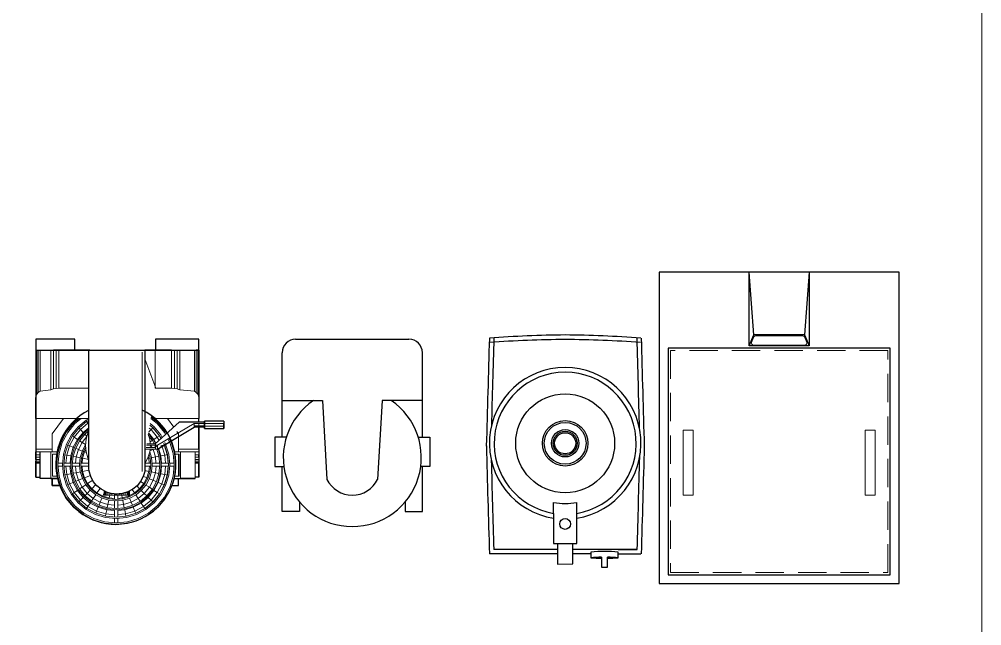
# Model space of a CAD drawing. Header units: millimetres. Extents: x 46649 to 61237, y -33954 to -18530.
# Drawn here: x 52783 to 54937, y -32716 to -31359 of the extents above; entities that cross this region are included whole.
import ezdxf

# ---------------------------------------------------------------- set-up
doc = ezdxf.new("R2010")
doc.units = ezdxf.units.MM
doc.linetypes.add('DASHED', pattern=[19.05, 12.7, -6.35])
for name, color, linetype, lineweight in [('border', 7, 'Continuous', 0), ('deo-3', 2, 'Continuous', 25), ('ed-1', 6, 'Continuous', 5), ('ed-3', 140, 'Continuous', 9), ('eo-1', 7, 'Continuous', 9), ('eo-3', 2, 'Continuous', 25), ('t1-e', 1, 'Continuous', 5)]:
    doc.layers.add(name, color=color, linetype=linetype, lineweight=lineweight)

# ---------------------------------------------------------------- blocks, each defined once
blk = doc.blocks.new('HSM10-B1S')
at = {"layer": 'ed-1'}
for p, q in [((0, -24.5), (0, -130.7)), ((0.6, -126.6), (0.6, -24.5)), ((2.5, -24.5), (2.5, -122.6)), ((5.6, -24.5), (5.6, -119)), ((9.6, -24.5), (9.6, -115.8)), ((33.7, -113.2), (33.7, -24.5)), ((39.4, -24.5), (39.4, -111.2)), ((45.6, -110), (45.6, -24.5)), ((52, -24.5), (52, -109.6)), ((238.6, -29.2), (238.6, -295.7)), ((267.7, -109.6), (267.7, -24.5)), ((303.9, -109.6), (303.9, -24.5)), ((310.4, -24.5), (310.4, -110)), ((316.5, -24.5), (316.5, -111.2)), ((322.3, -24.5), (322.3, -113.2)), ((355.3, -24.5), (355.3, -115.8)), ((359.4, -24.5), (359.4, -119)), ((362.5, -122.6), (362.5, -24.5)), ((364.4, -24.5), (364.4, -126.6)), ((365, -24.5), (365, -130.7)), ((268.6, -109.6), (244, -43.8)), ((0, -130.7), (0.6, -126.6)), ((0.6, -126.6), (2.5, -122.6)), ((2.5, -122.6), (5.6, -119)), ((5.6, -119), (9.6, -115.8)), ((9.6, -115.8), (33.7, -113.2)), ((33.7, -113.2), (39.4, -111.2)), ((39.4, -111.2), (45.6, -110)), ((45.6, -110), (52, -109.6)), ((52, -109.6), (118.5, -109.6)), ((52, -109.6), (118.5, -109.8)), ((103.2, -109.7), (103.3, -109.6)), ((103.3, -109.6), (103.3, -109.7)), ((267.7, -109.6), (303.9, -109.6)), ((303.9, -109.6), (310.4, -110)), ((310.4, -110), (316.5, -111.2)), ((316.5, -111.2), (322.3, -113.2)), ((322.3, -113.2), (355.3, -115.8)), ((355.3, -115.8), (359.4, -119)), ((359.4, -119), (362.5, -122.6)), ((362.5, -122.6), (364.4, -126.6)), ((364.4, -126.6), (365, -130.7)), ((0, -177.4), (118.5, -177.4)), ((118.5, -177.4), (0, -177.4)), ((62, -177.4), (37.1, -211.9)), ((62, -177.4), (37.1, -211.9)), ((67.7, -206.7), (84.3, -186.4)), ((84.3, -186.4), (67.7, -206.7)), ((69.1, -207), (85.6, -186.8)), ((85.6, -186.8), (69.1, -207)), ((87.7, -188.9), (71.5, -208.7)), ((87.7, -188.9), (71.5, -208.7)), ((84.3, -186.4), (95.3, -177.4)), ((95.3, -177.4), (84.3, -186.4)), ((85.6, -186.8), (97.1, -177.4)), ((97.1, -177.4), (85.6, -186.8)), ((87.7, -188.9), (101.8, -177.4)), ((101.8, -177.4), (87.7, -188.9)), ((113, -181.1), (94.8, -196)), ((94.8, -196), (113, -181.1)), ((114.6, -183.5), (96.9, -198.1)), ((114.6, -183.5), (96.9, -198.1)), ((99.9, -202), (116.9, -188.1)), ((118.5, -178.1), (113, -181.1)), ((113, -181.1), (118.5, -178.1)), ((116.9, -188.1), (114.2, -184)), ((118.5, -181.5), (114.6, -183.5)), ((118.5, -181.5), (114.6, -183.5)), ((118.5, -187.2), (116.9, -188.1)), ((116.9, -188.1), (118.5, -190.5)), ((255.3, -192.4), (262.1, -198)), ((262.6, -198.1), (255.4, -192.1)), ((255.4, -192.1), (262.6, -198.1)), ((264.8, -196), (255.9, -188.7)), ((255.9, -188.7), (264.8, -196)), ((257.7, -177.4), (271.8, -188.9)), ((271.8, -188.9), (257.7, -177.4)), ((273.7, -186.4), (258.3, -173.7)), ((273.7, -186.4), (258.3, -173.7)), ((258.3, -174), (274, -186.8)), ((274, -186.8), (258.3, -174)), ((266.2, -177.4), (262.8, -177.4)), ((267.7, -177.4), (266.2, -177.4)), ((267.7, -177.4), (266.2, -177.4)), ((266.2, -177.4), (267.7, -177.4)), ((321.1, -185.5), (267.5, -234.3)), ((365, -177.4), (267.7, -177.4)), ((365, -177.4), (267.7, -177.4)), ((271.8, -188.9), (288, -208.7)), ((288, -208.7), (271.8, -188.9)), ((272.7, -237.3), (354.3, -188.5)), ((290.4, -206.7), (273.7, -186.4)), ((290.4, -206.7), (273.7, -186.4)), ((274, -186.8), (290.5, -207)), ((290.5, -207), (274, -186.8)), ((308.8, -196.7), (295, -177.4)), ((308.8, -196.7), (295, -177.4)), ((354.3, -188.5), (377.7, -188.5)), ((354.3, -196.9), (354.3, -188.5)), ((354.3, -193.9), (377.7, -193.9)), ((365, -193.9), (365, -188.5)), ((365, -193.9), (365, -188.5)), ((421.2, -188.7), (377.7, -188.7)), ((37.1, -211.9), (37.1, -252)), ((37.1, -211.9), (37.1, -252)), ((55.3, -229.8), (67.7, -206.7)), ((67.7, -206.7), (55.3, -229.8)), ((56.7, -230), (69.1, -207)), ((69.1, -207), (56.7, -230)), ((71.5, -208.7), (59.5, -231.2)), ((71.5, -208.7), (59.5, -231.2)), ((79.9, -214.2), (68.7, -235)), ((68.7, -235), (79.9, -214.2)), ((94.8, -196), (79.9, -214.2)), ((79.9, -214.2), (94.8, -196)), ((96.9, -198.1), (82.3, -215.9)), ((96.9, -198.1), (82.3, -215.9)), ((86, -218.9), (99.9, -202)), ((93.6, -224), (106.3, -208.4)), ((95.9, -224.9), (108.4, -209.7)), ((108.4, -209.7), (95.9, -224.9)), ((99.9, -202), (96.6, -198.6)), ((110.6, -211.7), (98.4, -226.6)), ((110.6, -211.7), (98.4, -226.6)), ((99.9, -202), (106.3, -208.4)), ((118.5, -198.5), (106.3, -208.4)), ((106.3, -208.4), (108.1, -210.2)), ((108.4, -209.7), (118.5, -201.5)), ((118.5, -201.5), (108.4, -209.7)), ((114.7, -216.7), (110.2, -212.2)), ((110.6, -211.7), (118.5, -205.3)), ((118.5, -205.3), (110.6, -211.7)), ((112.6, -223.5), (116.7, -209.9)), ((116.7, -209.9), (112.6, -223.5)), ((116.7, -209.9), (118.5, -206.6)), ((118.5, -206.6), (116.7, -209.9)), ((251.9, -212.9), (255.2, -223.5)), ((255.2, -223.5), (251.9, -212.9)), ((252.3, -211.1), (263.6, -224.9)), ((263.6, -224.9), (252.3, -211.1)), ((252.5, -209.4), (264.5, -224)), ((258.1, -202), (252.9, -207.2)), ((254.2, -198.8), (258.1, -202)), ((258.1, -202), (262.1, -198)), ((272, -218.9), (258.1, -202)), ((262.1, -198), (262.3, -197.8)), ((262.1, -198), (276.7, -215.8)), ((277.2, -215.9), (262.6, -198.1)), ((262.6, -198.1), (277.2, -215.9)), ((279.7, -214.2), (264.8, -196)), ((264.8, -196), (279.7, -214.2)), ((283, -220.2), (279.7, -214.2)), ((279.7, -214.2), (283, -220.2)), ((288, -208.7), (290.5, -213.4)), ((290.5, -213.4), (288, -208.7)), ((292.9, -211.2), (290.4, -206.7)), ((292.9, -211.2), (290.4, -206.7)), ((290.5, -207), (292.8, -211.3)), ((292.8, -211.3), (290.5, -207)), ((315.8, -206.5), (319.8, -211.9)), ((319.8, -211.9), (315.8, -206.5)), ((319.8, -252), (319.8, -211.9)), ((319.8, -211.9), (319.8, -252)), ((421.2, -194.5), (377.7, -194.5)), ((55.3, -229.8), (47.7, -255)), ((55.3, -229.8), (47.7, -255)), ((49.2, -255), (56.7, -230)), ((56.7, -230), (49.2, -255)), ((59.5, -231.2), (52.1, -255.6)), ((59.5, -231.2), (52.1, -255.6)), ((54.4, -231.3), (55.2, -230.2)), ((54.4, -231.3), (55.2, -230.2)), ((54.4, -233), (54.4, -231.3)), ((54.4, -233), (54.4, -231.3)), ((68.7, -235), (61.9, -257.5)), ((61.9, -257.5), (68.7, -235)), ((71.5, -236.1), (64.8, -258.1)), ((71.5, -236.1), (64.8, -258.1)), ((75.7, -238.3), (71.4, -236.5)), ((82.3, -215.9), (71.5, -236.1)), ((82.3, -215.9), (71.5, -236.1)), ((75.7, -238.3), (86, -218.9)), ((86, -218.9), (82.1, -216.3)), ((84.1, -241.7), (93.6, -224)), ((86, -218.9), (93.6, -224)), ((86.6, -242.4), (95.9, -224.9)), ((95.9, -224.9), (86.6, -242.4)), ((98.4, -226.6), (89.4, -243.5)), ((98.4, -226.6), (89.4, -243.5)), ((93.6, -224), (95.7, -225.4)), ((95.4, -246.4), (103.7, -230.8)), ((103.7, -230.8), (98.2, -227)), ((114.3, -218), (103.7, -230.8)), ((103.7, -230.8), (111.4, -235.9)), ((104.4, -249.3), (111.3, -236.4)), ((111.3, -236.4), (104.4, -249.3)), ((111.2, -237.7), (112.6, -223.5)), ((112.6, -223.5), (111.2, -237.7)), ((267.5, -234.3), (248.5, -234.3)), ((253.1, -216.8), (261.2, -226.6)), ((261.2, -226.6), (253.1, -216.8)), ((255.2, -223.5), (256.2, -234.3)), ((256.2, -234.3), (255.2, -223.5)), ((261, -226.4), (255.8, -229.8)), ((261.2, -226.6), (265.3, -234.3)), ((265.3, -234.3), (261.2, -226.6)), ((264.5, -224), (263.5, -224.7)), ((263.6, -224.9), (268.3, -233.6)), ((268.3, -233.6), (263.6, -224.9)), ((272, -218.9), (264.5, -224)), ((264.5, -224), (269.2, -232.8)), ((268.2, -234.3), (268.2, -237.3)), ((276.7, -215.8), (272, -218.9)), ((276.1, -226.5), (272, -218.9)), ((276.7, -215.8), (277, -215.6)), ((276.7, -215.8), (280.3, -222.6)), ((280.7, -222.3), (277.2, -215.9)), ((277.2, -215.9), (280.7, -222.3)), ((287.5, -236.1), (282.4, -238.3)), ((286.1, -233.5), (287.5, -236.1)), ((288.1, -236.1), (286.5, -233.1)), ((286.5, -233.1), (288.1, -236.1)), ((288, -236), (287.5, -236.1)), ((287.5, -236.1), (294.2, -258.2)), ((294.7, -258.1), (288.1, -236.1)), ((288.1, -236.1), (294.7, -258.1)), ((290.8, -235), (288.8, -231.1)), ((288.8, -231.1), (290.8, -235)), ((297.7, -257.5), (290.8, -235)), ((290.8, -235), (297.7, -257.5)), ((296.3, -224.2), (300.1, -231.2)), ((300.1, -231.2), (296.3, -224.2)), ((298.6, -222.2), (302.8, -230)), ((302.8, -230), (298.6, -222.2)), ((302.8, -229.8), (298.7, -222.1)), ((302.8, -229.8), (298.7, -222.1)), ((300.1, -231.2), (307.5, -255.6)), ((307.5, -255.6), (300.1, -231.2)), ((310.4, -255), (302.8, -229.8)), ((310.4, -255), (302.8, -229.8)), ((302.8, -230), (310.4, -255)), ((310.4, -255), (302.8, -230)), ((37.1, -245.7), (0, -245.7)), ((0, -252.1), (9.9, -252.1)), ((0, -258.3), (9.9, -258.3)), ((9.9, -252), (33.6, -252)), ((33.6, -252), (9.9, -252)), ((48.6, -252), (33.6, -252)), ((48.6, -252), (33.6, -252)), ((33.6, -252), (33.6, -311.5)), ((37.2, -257), (47.5, -257)), ((37.2, -257), (47.5, -257)), ((37.2, -306.7), (37.2, -257)), ((37.2, -306.7), (37.2, -257)), ((47.7, -255), (45.1, -281)), ((47.7, -255), (45.1, -281)), ((46.6, -281), (49.2, -255)), ((49.2, -255), (46.6, -281)), ((46.6, -281), (49.1, -255.2)), ((49.1, -255.2), (46.6, -281)), ((49.1, -255.2), (49.2, -255.1)), ((49.2, -255.1), (49.1, -255.2)), ((49.6, -281), (52.1, -255.6)), ((52.1, -255.6), (49.6, -281)), ((61.9, -257.5), (59.6, -281)), ((59.6, -281), (61.9, -257.5)), ((62.6, -281), (64.8, -258.1)), ((64.8, -258.1), (62.6, -281)), ((69.3, -259.2), (64.8, -258.4)), ((69.3, -259.2), (75.7, -238.3)), ((75.7, -238.3), (84.1, -241.7)), ((78.2, -261), (84.1, -241.7)), ((80.9, -261.3), (86.6, -242.4)), ((86.6, -242.4), (80.9, -261.3)), ((89.4, -243.5), (83.8, -261.9)), ((89.4, -243.5), (83.8, -261.9)), ((84.1, -241.7), (86.5, -242.7)), ((95.4, -246.4), (89.3, -243.9)), ((90.2, -263.4), (95.4, -246.4)), ((95.4, -246.4), (104.2, -250.1)), ((99.8, -264.5), (104.4, -249.3)), ((104.4, -249.3), (99.8, -264.5)), ((107.2, -250.4), (102.7, -265.1)), ((107.2, -250.4), (102.7, -265.1)), ((104.9, -266.3), (109.2, -252.1)), ((109.2, -252.1), (107, -251.2)), ((111.7, -242.2), (107.2, -250.4)), ((111.7, -242.2), (107.2, -250.4)), ((112.1, -246.8), (109.2, -252.1)), ((109.2, -252.1), (113.1, -253.8)), ((112.6, -251.9), (111.2, -237.7)), ((111.2, -237.7), (112.6, -251.9)), ((116.7, -265.6), (112.6, -251.9)), ((112.6, -251.9), (116.7, -265.6)), ((246.7, -245.7), (272.7, -245.7)), ((267.5, -242.6), (247.2, -242.6)), ((248.1, -237.3), (272.7, -237.3)), ((255.2, -251.9), (251, -265.6)), ((251, -265.6), (255.2, -251.9)), ((253.7, -256.8), (256.2, -265.1)), ((256.2, -265.1), (253.7, -256.8)), ((255.8, -245.7), (255.2, -251.9)), ((255.2, -251.9), (255.8, -245.7)), ((255.2, -251.6), (259.1, -264.5)), ((259.1, -264.5), (255.2, -251.6)), ((262.7, -246.4), (255.4, -249.4)), ((256.6, -237.7), (256.1, -242.6)), ((256.1, -242.6), (256.6, -237.7)), ((256.6, -237.3), (256.6, -237.7)), ((256.6, -237.7), (256.6, -237.3)), ((260.7, -242.6), (257.8, -237.3)), ((262.3, -245.7), (262.7, -246.4)), ((264.4, -245.7), (262.7, -246.4)), ((262.7, -246.4), (267.8, -263.4)), ((266.9, -237.3), (267.5, -238.5)), ((266.9, -237.3), (267.5, -238.5)), ((267.5, -237.3), (267.5, -242.6)), ((272.7, -237.9), (267.5, -242.6)), ((268.2, -237.3), (268.2, -242.6)), ((268.2, -237.3), (268.2, -245.7)), ((268.2, -245.7), (268.2, -242.6)), ((270.9, -245.7), (275.8, -261.9)), ((275.8, -261.9), (270.9, -245.7)), ((272.7, -245.7), (272.7, -237.3)), ((273.7, -244.8), (278.7, -261.3)), ((278.7, -261.3), (273.7, -244.8)), ((274.6, -243.9), (279.8, -261)), ((282.4, -238.3), (279.6, -239.5)), ((282.4, -238.3), (281.9, -237.3)), ((282.4, -238.3), (288.7, -259.2)), ((294.2, -258.2), (288.7, -259.2)), ((294.2, -258.2), (294.7, -258.1)), ((296.1, -277.1), (294.2, -258.2)), ((297, -281), (294.7, -258.1)), ((294.7, -258.1), (297, -281)), ((300, -281), (297.7, -257.5)), ((297.7, -257.5), (300, -281)), ((307.5, -255.6), (310, -281)), ((310, -281), (307.5, -255.6)), ((309.5, -252), (324.4, -252)), ((324.4, -252), (309.5, -252)), ((312.8, -278.9), (310.4, -255)), ((312.8, -278.9), (310.4, -255)), ((310.4, -255), (313, -281)), ((313, -281), (310.4, -255)), ((310.6, -257), (320.8, -257)), ((320.8, -257), (310.6, -257)), ((319.8, -245.7), (365, -245.7)), ((319.8, -306.7), (319.8, -257)), ((319.8, -306.7), (319.8, -257)), ((320.8, -258.3), (319.8, -258.3)), ((320.8, -257), (320.8, -306.7)), ((320.8, -306.7), (320.8, -257)), ((324.4, -252), (357.1, -252)), ((324.4, -252), (357.1, -252)), ((324.4, -311.5), (324.4, -252)), ((357.1, -252), (357.1, -311.5)), ((357.1, -252.1), (365, -252.1)), ((365, -258.3), (357.1, -258.3)), ((0, -264), (9.9, -264)), ((9.9, -269), (0, -269)), ((0, -273.1), (9.9, -273.1)), ((0, -276.2), (9.9, -276.2)), ((0, -277.4), (9.9, -277.4)), ((47, -277.3), (47, -277.3)), ((47, -277.3), (47, -277.3)), ((60, -277.3), (50, -277.3)), ((60, -277.3), (50, -277.3)), ((79.3, -277.3), (62.9, -277.3)), ((79.3, -277.3), (62.9, -277.3)), ((67.5, -277.3), (69.3, -259.2)), ((69.3, -259.2), (78.2, -261)), ((78.2, -261), (76.7, -277.3)), ((80.9, -261.5), (78.2, -261)), ((78.9, -281), (80.9, -261.3)), ((80.9, -261.3), (78.9, -281)), ((81.9, -281), (83.8, -261.9)), ((83.8, -261.9), (81.9, -281)), ((98.6, -277.3), (82.3, -277.3)), ((98.6, -277.3), (82.3, -277.3)), ((90.2, -263.4), (83.8, -262.1)), ((88.9, -277.3), (90.2, -263.4)), ((90.2, -263.4), (99.8, -265.3)), ((98.2, -280.4), (99.8, -264.5)), ((99.8, -264.5), (98.2, -280.4)), ((102.7, -265.1), (101.2, -280.4)), ((101.2, -280.4), (102.7, -265.1)), ((117.9, -277.3), (101.5, -277.3)), ((101.5, -277.3), (117.9, -277.3)), ((104.9, -266.3), (102.7, -265.9)), ((103.8, -277.3), (104.9, -266.3)), ((104.9, -266.3), (118.5, -269.1)), ((118.5, -268.9), (116.7, -265.6)), ((116.7, -265.6), (118.5, -268.9)), ((118.5, -277.3), (117.9, -277.3)), ((117.9, -277.3), (118.5, -277.3)), ((117.9, -277.3), (117.9, -284.4)), ((117.9, -277.3), (117.9, -284.4)), ((244.3, -278.1), (244, -278.5)), ((244, -278.5), (244.3, -278.1)), ((251, -265.6), (244.3, -278.1)), ((244.3, -278.1), (251, -265.6)), ((257.4, -277.1), (244.9, -277.1)), ((257.4, -277.1), (244.9, -277.1)), ((253.2, -266.3), (250.4, -266.9)), ((252, -262.4), (253.2, -266.3)), ((256.3, -265.7), (253.2, -266.3)), ((253.2, -266.3), (254.2, -277.1)), ((256.2, -265.1), (257.7, -280.4)), ((257.7, -280.4), (256.2, -265.1)), ((259.1, -264.5), (260.7, -280.4)), ((260.7, -280.4), (259.1, -264.5)), ((267.8, -263.4), (259.2, -265.2)), ((277.3, -277.1), (260.4, -277.1)), ((277.3, -277.1), (260.4, -277.1)), ((275.8, -261.8), (267.8, -263.4)), ((269.2, -277.1), (267.8, -263.4)), ((275.8, -261.9), (277.7, -281)), ((277.7, -281), (275.8, -261.9)), ((279.8, -261), (278.7, -261.2)), ((278.7, -261.3), (280.6, -281)), ((280.6, -281), (278.7, -261.3)), ((279.8, -261), (288.7, -259.2)), ((279.8, -261), (281.4, -277.1)), ((296.6, -277.1), (280.3, -277.1)), ((296.6, -277.1), (280.3, -277.1)), ((288.7, -259.2), (290.5, -277.1)), ((309.6, -277.1), (299.6, -277.1)), ((309.6, -277.1), (299.6, -277.1)), ((312.6, -277.1), (313, -277.1)), ((313, -277.1), (312.6, -277.1)), ((313, -277.1), (313, -284.3)), ((313, -277.1), (313, -284.3)), ((320.8, -264), (319.8, -264)), ((320.8, -269), (319.8, -269)), ((320.8, -273.1), (319.8, -273.1)), ((320.8, -276.2), (319.8, -276.2)), ((320.8, -277.4), (319.8, -277.4)), ((357.1, -264), (365, -264)), ((357.1, -269), (365, -269)), ((357.1, -273.1), (365, -273.1)), ((365, -276.2), (357.1, -276.2)), ((357.1, -277.4), (365, -277.4)), ((45.1, -281), (47.7, -307.2)), ((45.1, -281), (47.7, -307.2)), ((49.1, -306.9), (46.6, -281)), ((46.6, -281), (49.1, -306.9)), ((46.6, -281), (49.2, -306.9)), ((46.6, -281), (49.2, -306.9)), ((46.9, -284.4), (47, -284.4)), ((46.9, -284.4), (47, -284.4)), ((52.1, -306.4), (49.6, -281)), ((49.6, -281), (52.1, -306.4)), ((49.9, -284.4), (59.9, -284.4)), ((49.9, -284.4), (59.9, -284.4)), ((59.6, -281), (61.9, -304.5)), ((59.6, -281), (61.9, -304.5)), ((64.8, -303.8), (62.6, -281)), ((62.6, -281), (64.8, -303.8)), ((62.9, -284.4), (79.3, -284.4)), ((62.9, -284.4), (79.3, -284.4)), ((67.5, -284.4), (69.3, -302.9)), ((69.3, -302.9), (78.2, -301.1)), ((78.2, -301.1), (76.6, -284.4)), ((80.9, -300.6), (78.2, -301.1)), ((78.2, -301.1), (84.1, -320.4)), ((78.9, -281), (80.9, -300.7)), ((78.9, -281), (80.9, -300.7)), ((80.9, -300.7), (86.6, -319.6)), ((80.9, -300.7), (86.6, -319.6)), ((83.8, -300.1), (81.9, -281)), ((81.9, -281), (83.8, -300.1)), ((82.2, -284.4), (98.7, -284.4)), ((82.2, -284.4), (98.7, -284.4)), ((90.2, -298.7), (83.8, -300)), ((89.4, -318.5), (83.8, -300.1)), ((83.8, -300.1), (89.4, -318.5)), ((88.8, -284.4), (90.2, -298.7)), ((90.2, -298.7), (100, -296.8)), ((95.4, -315.7), (90.2, -298.7)), ((98.2, -280.4), (99.8, -296.2)), ((98.2, -280.4), (99.8, -296.2)), ((99.8, -296.2), (104.4, -311.5)), ((99.8, -296.2), (104.4, -311.5)), ((102.7, -295.6), (101.2, -280.4)), ((101.2, -280.4), (102.7, -295.6)), ((101.6, -284.4), (117.9, -284.4)), ((101.6, -284.4), (117.9, -284.4)), ((107.2, -310.3), (102.7, -295.6)), ((102.7, -295.6), (107.2, -310.3)), ((104.9, -295.8), (102.9, -296.3)), ((103.7, -284.4), (104.9, -295.8)), ((104.9, -295.8), (119, -293)), ((109.2, -310), (104.9, -295.8)), ((117.9, -284.4), (118.5, -284.4)), ((117.9, -284.4), (118.5, -284.4)), ((244, -284.3), (257.4, -284.3)), ((244, -284.3), (257.4, -284.3)), ((253.2, -295.8), (244, -294)), ((253.2, -295.8), (248.9, -310)), ((256.2, -295.6), (251.8, -310.3)), ((251.8, -310.3), (256.2, -295.6)), ((254.3, -284.3), (253.2, -295.8)), ((253.2, -295.8), (256, -296.4)), ((259.1, -296.2), (254.5, -311.5)), ((254.5, -311.5), (259.1, -296.2)), ((257.7, -280.4), (256.2, -295.6)), ((256.2, -295.6), (257.7, -280.4)), ((267.8, -298.7), (258.9, -297)), ((260.7, -280.4), (259.1, -296.2)), ((259.1, -296.2), (260.7, -280.4)), ((260.3, -284.3), (277.4, -284.3)), ((260.3, -284.3), (277.4, -284.3)), ((267.8, -298.7), (262.7, -315.7)), ((269.3, -284.3), (267.8, -298.7)), ((267.8, -298.7), (275.7, -300.3)), ((275.8, -300.1), (270.2, -318.5)), ((270.2, -318.5), (275.8, -300.1)), ((278.7, -300.7), (273, -319.6)), ((273, -319.6), (278.7, -300.7)), ((279.8, -301.1), (274, -320.4)), ((277.7, -281), (275.8, -300.1)), ((275.8, -300.1), (277.7, -281)), ((280.6, -281), (278.7, -300.7)), ((278.7, -300.7), (280.6, -281)), ((279.8, -301.1), (278.7, -300.9)), ((281.5, -284.3), (279.8, -301.1)), ((279.8, -301.1), (288.7, -302.9)), ((280.3, -284.3), (296.7, -284.3)), ((280.3, -284.3), (296.7, -284.3)), ((290.6, -284.3), (288.7, -302.9)), ((296.2, -284.3), (294.2, -304)), ((294.7, -303.8), (297, -281)), ((297, -281), (294.7, -303.8)), ((297.7, -304.5), (300, -281)), ((300, -281), (297.7, -304.5)), ((299.7, -284.3), (309.7, -284.3)), ((299.7, -284.3), (309.7, -284.3)), ((310, -281), (307.5, -306.4)), ((307.5, -306.4), (310, -281)), ((310.4, -307.2), (313, -281)), ((310.4, -307.2), (313, -281)), ((313, -281), (310.4, -306.9)), ((310.4, -306.9), (313, -281)), ((313, -284.3), (312.7, -284.3)), ((312.7, -284.3), (313, -284.3)), ((313, -281.1), (313, -281)), ((313, -281.1), (313, -281)), ((47.7, -306.7), (37.2, -306.7)), ((37.2, -306.7), (47.7, -306.7)), ((47.7, -307.2), (55.3, -332.3)), ((47.7, -307.2), (55.3, -332.3)), ((56.7, -331.7), (49.1, -306.9)), ((49.1, -306.9), (56.7, -331.7)), ((49.2, -306.9), (56.7, -331.9)), ((49.2, -306.9), (56.7, -331.9)), ((59.5, -330.8), (52.1, -306.4)), ((52.1, -306.4), (59.5, -330.8)), ((61.9, -304.5), (68.7, -327)), ((61.9, -304.5), (68.7, -327)), ((69.3, -302.9), (64.8, -303.8)), ((71.5, -325.8), (64.8, -303.8)), ((64.8, -303.8), (71.5, -325.8)), ((75.7, -323.9), (69.3, -302.9)), ((75.7, -323.9), (84.1, -320.4)), ((84.1, -320.4), (86.5, -319.4)), ((93.6, -338.2), (84.1, -320.4)), ((86.6, -319.6), (95.9, -337)), ((86.6, -319.6), (95.9, -337)), ((89.3, -318.3), (95.4, -315.7)), ((98.4, -335.4), (89.4, -318.5)), ((89.4, -318.5), (98.4, -335.4)), ((104.7, -311.9), (95.4, -315.7)), ((95.4, -315.7), (103.7, -331.4)), ((104.4, -311.5), (112, -325.5)), ((104.4, -311.5), (112, -325.5)), ((114.4, -323.8), (107.2, -310.3)), ((107.2, -310.3), (114.4, -323.8)), ((109.2, -310), (107.4, -310.8)), ((109.2, -310), (122.3, -304.6)), ((116.2, -323.1), (109.2, -310)), ((116.2, -323.1), (114.6, -324.1)), ((116.2, -323.1), (127.5, -315.5)), ((125.6, -334.5), (116.2, -323.1)), ((241.9, -323.1), (232.5, -334.5)), ((241.9, -323.1), (234.6, -318.3)), ((248.9, -310), (240.7, -306.7)), ((248.9, -310), (241.9, -323.1)), ((241.9, -323.1), (244, -324.5)), ((251.8, -310.3), (244.5, -323.8)), ((244.5, -323.8), (251.8, -310.3)), ((254.5, -311.5), (247, -325.5)), ((247, -325.5), (254.5, -311.5)), ((248.9, -310), (251.4, -311.1)), ((262.7, -315.7), (254.1, -312.2)), ((262.7, -315.7), (254.3, -331.4)), ((270.2, -318.5), (261.2, -335.4)), ((261.2, -335.4), (270.2, -318.5)), ((262.7, -315.7), (270.1, -318.8)), ((273, -319.6), (263.6, -337)), ((263.6, -337), (273, -319.6)), ((274, -320.4), (264.5, -338.2)), ((274, -320.4), (272.8, -319.9)), ((274, -320.4), (282.4, -323.9)), ((288.7, -302.9), (282.4, -323.9)), ((294.2, -304), (287.5, -326)), ((288.1, -325.8), (294.7, -303.8)), ((294.7, -303.8), (288.1, -325.8)), ((288.7, -302.9), (294.2, -304)), ((290.8, -327), (297.7, -304.5)), ((297.7, -304.5), (290.8, -327)), ((294.2, -304), (294.7, -304.1)), ((307.5, -306.4), (300.1, -330.8)), ((300.1, -330.8), (307.5, -306.4)), ((310.4, -306.9), (302.8, -331.9)), ((302.8, -331.9), (310.4, -306.9)), ((302.8, -332.3), (310.4, -307.2)), ((302.8, -332.3), (310.4, -307.2)), ((310.5, -306.7), (320.8, -306.7)), ((320.8, -306.7), (310.5, -306.7)), ((55.3, -332.3), (67.7, -355.5)), ((55.3, -332.3), (67.7, -355.5)), ((56.7, -331.9), (56.7, -331.7)), ((56.7, -331.7), (56.7, -331.9)), ((56.7, -331.9), (69.1, -355)), ((56.7, -331.9), (69.1, -355)), ((68.9, -354.7), (58.5, -335.2)), ((58.5, -335.2), (68.9, -354.7)), ((71.5, -353.3), (59.5, -330.8)), ((59.5, -330.8), (71.5, -353.3)), ((68.7, -327), (79.9, -347.8)), ((68.7, -327), (79.9, -347.8)), ((75.7, -323.9), (71.4, -325.7)), ((82.3, -346.1), (71.5, -325.8)), ((71.5, -325.8), (82.3, -346.1)), ((86, -343.2), (75.7, -323.9)), ((86, -343.2), (82.2, -345.8)), ((86, -343.2), (93.6, -338.2)), ((99.9, -360.2), (86, -343.2)), ((95.8, -336.7), (93.6, -338.2)), ((93.6, -338.2), (106.3, -353.8)), ((95.9, -337), (108.4, -352.3)), ((95.9, -337), (108.4, -352.3)), ((98.2, -335.1), (103.7, -331.4)), ((110.6, -350.2), (98.4, -335.4)), ((98.4, -335.4), (110.6, -350.2)), ((112.2, -325.8), (103.7, -331.4)), ((103.7, -331.4), (115, -345.1)), ((112, -325.5), (122, -337.8)), ((112, -325.5), (122, -337.8)), ((124.1, -335.7), (114.4, -323.8)), ((114.4, -323.8), (124.1, -335.7)), ((115, -345.1), (122.2, -337.9)), ((122, -337.8), (134.3, -347.9)), ((122, -337.8), (134.3, -347.9)), ((136, -345.4), (124.1, -335.7)), ((124.1, -335.7), (136, -345.4)), ((124.3, -335.8), (125.6, -334.5)), ((134.8, -325.4), (125.6, -334.5)), ((125.6, -334.5), (137, -343.9)), ((136, -345.5), (137, -343.9)), ((143.9, -333.7), (137, -343.9)), ((137, -343.9), (150.1, -350.9)), ((153.1, -343.8), (150.1, -350.9)), ((153.1, -339.7), (153.1, -348.9)), ((153.6, -339.9), (153.6, -348.9)), ((155.2, -340.7), (154, -340.1)), ((155.2, -348.9), (155.2, -340.7)), ((157.8, -341.8), (157.4, -341.7)), ((157.8, -341.8), (157.8, -348.9)), ((161.4, -343.2), (157.8, -341.8)), ((161.4, -348.9), (161.4, -343.2)), ((161.4, -343.2), (165.7, -344.4)), ((165.7, -348.9), (165.7, -344.4)), ((197.3, -344.5), (201.6, -343.3)), ((197.3, -348.9), (197.3, -344.5)), ((201.6, -343.3), (201.6, -348.9)), ((206.1, -341.7), (205.2, -342)), ((205.2, -342), (206.1, -341.7)), ((205.2, -348.9), (205.2, -342)), ((217.1, -335.8), (206.1, -341.7)), ((207.8, -340.9), (206.1, -341.7)), ((209.5, -340.1), (207.8, -340.9)), ((207.8, -348.9), (207.8, -340.9)), ((221.1, -343.9), (208, -350.9)), ((209.5, -340.1), (210, -339.9)), ((209.5, -348.9), (209.5, -340.1)), ((210, -339.9), (210, -348.9)), ((221.1, -343.9), (216, -336.4)), ((232.5, -334.5), (221.1, -343.9)), ((221.1, -343.9), (222.3, -345.8)), ((234.8, -335.7), (222.9, -345.4)), ((222.9, -345.4), (234.8, -335.7)), ((236.9, -337.8), (224.6, -347.9)), ((224.6, -347.9), (236.9, -337.8)), ((232.5, -334.5), (226.2, -328.3)), ((232.5, -334.5), (234.2, -336.2)), ((244.5, -323.8), (234.8, -335.7)), ((234.8, -335.7), (244.5, -323.8)), ((243, -345.1), (236.3, -338.3)), ((247, -325.5), (236.9, -337.8)), ((236.9, -337.8), (247, -325.5)), ((254.3, -331.4), (243, -345.1)), ((254.3, -331.4), (246.5, -326.2)), ((261.2, -335.4), (249, -350.2)), ((249, -350.2), (261.2, -335.4)), ((263.6, -337), (251.1, -352.3)), ((251.1, -352.3), (263.6, -337)), ((264.5, -338.2), (251.7, -353.8)), ((254.3, -331.4), (260.9, -335.8)), ((272, -343.2), (258.1, -360.2)), ((264.5, -338.2), (263.4, -337.4)), ((264.5, -338.2), (272, -343.2)), ((282.4, -323.9), (272, -343.2)), ((272, -343.2), (276.7, -346.3)), ((287.5, -326), (276.7, -346.3)), ((277.2, -346.1), (288.1, -325.8)), ((288.1, -325.8), (277.2, -346.1)), ((279.7, -347.8), (290.8, -327)), ((290.8, -327), (279.7, -347.8)), ((282.4, -323.9), (287.5, -326)), ((287.5, -326), (287.9, -326.2)), ((300.1, -330.8), (288, -353.3)), ((288, -353.3), (300.1, -330.8)), ((290.4, -355.5), (302.8, -332.3)), ((290.4, -355.5), (302.8, -332.3)), ((302.8, -331.9), (290.5, -355)), ((290.5, -355), (302.8, -331.9)), ((84.3, -375.8), (67.7, -355.5)), ((67.7, -355.5), (84.3, -375.8)), ((69, -354.8), (68.9, -354.7)), ((68.9, -354.7), (69, -354.8)), ((69.1, -355), (85.6, -375.1)), ((69.1, -355), (85.6, -375.1)), ((87.7, -373), (71.5, -353.3)), ((71.5, -353.3), (87.7, -373)), ((79.9, -347.8), (94.8, -366)), ((79.9, -347.8), (94.8, -366)), ((96.9, -363.9), (82.3, -346.1)), ((82.3, -346.1), (96.9, -363.9)), ((94.8, -366), (113, -380.9)), ((94.8, -366), (113, -380.9)), ((96.6, -363.5), (99.9, -360.2)), ((114.6, -378.5), (96.9, -363.9)), ((96.9, -363.9), (114.6, -378.5)), ((106.3, -353.8), (99.9, -360.2)), ((99.9, -360.2), (116.9, -374.1)), ((106.3, -353.8), (108.2, -352)), ((121.9, -366.5), (106.3, -353.8)), ((108.4, -352.3), (123.7, -364.8)), ((108.4, -352.3), (123.7, -364.8)), ((115, -345.1), (110.3, -349.9)), ((125.4, -362.4), (110.6, -350.2)), ((110.6, -350.2), (125.4, -362.4)), ((128.7, -356.3), (115, -345.1)), ((121.9, -366.5), (123.3, -364.5)), ((123.7, -364.8), (141.2, -374.2)), ((123.7, -364.8), (141.2, -374.2)), ((124.9, -362.1), (128.7, -356.3)), ((142.3, -371.4), (125.4, -362.4)), ((125.4, -362.4), (142.3, -371.4)), ((134.4, -348), (128.7, -356.3)), ((128.7, -356.3), (144.4, -364.7)), ((134.3, -347.9), (148.4, -355.4)), ((134.3, -347.9), (148.4, -355.4)), ((149.5, -352.7), (136, -345.4)), ((136, -345.4), (149.5, -352.7)), ((141.8, -371.1), (144.4, -364.7)), ((148.3, -355.3), (144.4, -364.7)), ((144.4, -364.7), (161.3, -369.9)), ((148.4, -355.4), (163.6, -360)), ((148.4, -355.4), (163.6, -360)), ((149.4, -352.6), (150.1, -350.9)), ((164.2, -357.1), (149.5, -352.7)), ((149.5, -352.7), (164.2, -357.1)), ((150.1, -350.9), (164.3, -355.2)), ((153.6, -348.9), (153.1, -348.9)), ((153.1, -348.9), (153.6, -348.9)), ((155.2, -348.9), (153.6, -348.9)), ((155.2, -348.9), (153.6, -348.9)), ((157.8, -348.9), (155.2, -348.9)), ((157.8, -348.9), (155.2, -348.9)), ((157.8, -348.9), (161.4, -348.9)), ((161.4, -348.9), (157.8, -348.9)), ((163.4, -360), (161.3, -369.9)), ((161.4, -348.9), (165.7, -348.9)), ((165.7, -348.9), (161.4, -348.9)), ((163.6, -360), (179.5, -361.6)), ((163.6, -360), (179.5, -361.6)), ((163.9, -357.1), (164.3, -355.2)), ((179.5, -358.6), (164.2, -357.1)), ((164.2, -357.1), (179.5, -358.6)), ((165.6, -348.9), (164.3, -355.2)), ((164.3, -355.2), (176.4, -356.4)), ((170.6, -348.9), (165.7, -348.9)), ((170.6, -348.9), (165.7, -348.9)), ((170.6, -345.5), (170.6, -348.9)), ((176, -346.2), (170.6, -345.5)), ((170.6, -348.9), (176, -348.9)), ((176, -348.9), (170.6, -348.9)), ((176, -348.9), (176, -346.2)), ((176, -348.9), (181.5, -348.9)), ((181.5, -348.9), (176, -348.9)), ((176.4, -348.9), (176.4, -358.3)), ((176.4, -348.9), (176.4, -358.3)), ((176.4, -361.3), (176.4, -378.6)), ((176.4, -361.3), (176.4, -378.6)), ((194.7, -357.1), (179.5, -358.6)), ((179.5, -358.6), (194.7, -357.1)), ((179.5, -361.6), (195.3, -360)), ((179.5, -361.6), (195.3, -360)), ((181.5, -348.9), (181.5, -346.5)), ((181.5, -346.5), (181.7, -346.5)), ((181.5, -346.5), (181.7, -346.5)), ((187.1, -348.9), (181.5, -348.9)), ((187.1, -348.9), (181.5, -348.9)), ((187.1, -346.3), (181.7, -346.5)), ((183.5, -358.2), (183.5, -348.9)), ((183.5, -358.2), (183.5, -348.9)), ((193.8, -355.2), (183.5, -356.3)), ((183.5, -378.6), (183.5, -361.2)), ((183.5, -378.6), (183.5, -361.2)), ((187.1, -346.3), (187.1, -348.9)), ((187.1, -348.9), (192.4, -348.9)), ((192.4, -348.9), (187.1, -348.9)), ((192.4, -348.9), (192.4, -345.6)), ((197.3, -348.9), (192.4, -348.9)), ((197.3, -348.9), (192.4, -348.9)), ((193.8, -355.2), (192.5, -348.9)), ((208, -350.9), (193.8, -355.2)), ((193.8, -355.2), (194.2, -357.2)), ((209.4, -352.7), (194.7, -357.1)), ((194.7, -357.1), (209.4, -352.7)), ((196.7, -369.9), (194.8, -360.1)), ((195.3, -360), (210.6, -355.4)), ((195.3, -360), (210.6, -355.4)), ((213.7, -364.7), (196.7, -369.9)), ((201.6, -348.9), (197.3, -348.9)), ((201.6, -348.9), (197.3, -348.9)), ((201.6, -348.9), (205.2, -348.9)), ((205.2, -348.9), (201.6, -348.9)), ((207.8, -348.9), (205.2, -348.9)), ((207.8, -348.9), (205.2, -348.9)), ((208, -350.9), (207.2, -348.9)), ((209.5, -348.9), (207.8, -348.9)), ((209.5, -348.9), (207.8, -348.9)), ((208, -350.9), (208.8, -352.9)), ((222.9, -345.4), (209.4, -352.7)), ((209.4, -352.7), (222.9, -345.4)), ((210, -348.9), (209.5, -348.9)), ((209.5, -348.9), (210, -348.9)), ((213.7, -364.7), (209.9, -355.6)), ((224.6, -347.9), (210.6, -355.4)), ((210.6, -355.4), (224.6, -347.9)), ((229.3, -356.3), (213.7, -364.7)), ((213.7, -364.7), (216.6, -371.6)), ((234.2, -362.4), (217.2, -371.4)), ((217.2, -371.4), (234.2, -362.4)), ((235.8, -364.8), (218.4, -374.2)), ((218.4, -374.2), (235.8, -364.8)), ((229.3, -356.3), (223.9, -348.3)), ((243, -345.1), (229.3, -356.3)), ((229.3, -356.3), (233.6, -362.7)), ((249, -350.2), (234.2, -362.4)), ((234.2, -362.4), (249, -350.2)), ((236.1, -366.5), (235.3, -365.2)), ((251.1, -352.3), (235.8, -364.8)), ((235.8, -364.8), (251.1, -352.3)), ((251.7, -353.8), (236.1, -366.5)), ((258.1, -360.2), (241.2, -374.1)), ((243, -345.1), (248.5, -350.6)), ((262.1, -364.1), (244.3, -378.7)), ((244.9, -378.5), (262.6, -363.9)), ((262.6, -363.9), (244.9, -378.5)), ((246.6, -380.9), (264.8, -366)), ((264.8, -366), (246.6, -380.9)), ((251.7, -353.8), (250.7, -352.7)), ((251.7, -353.8), (258.1, -360.2)), ((258.1, -360.2), (262.1, -364.1)), ((276.7, -346.3), (262.1, -364.1)), ((262.1, -364.1), (262.3, -364.3)), ((262.6, -363.9), (277.2, -346.1)), ((277.2, -346.1), (262.6, -363.9)), ((264.8, -366), (279.7, -347.8)), ((279.7, -347.8), (264.8, -366)), ((288, -353.3), (271.8, -373)), ((271.8, -373), (288, -353.3)), ((273.7, -375.8), (290.4, -355.5)), ((273.7, -375.8), (290.4, -355.5)), ((290.5, -355), (274, -375.1)), ((274, -375.1), (290.5, -355)), ((276.7, -346.3), (276.9, -346.5)), ((104.6, -392.4), (84.3, -375.8)), ((84.3, -375.8), (104.6, -392.4)), ((85.6, -375.1), (105.8, -391.7)), ((85.6, -375.1), (105.8, -391.7)), ((107.4, -389.2), (87.7, -373)), ((87.7, -373), (107.4, -389.2)), ((113, -380.9), (133.8, -392)), ((113, -380.9), (133.8, -392)), ((114.2, -378.1), (116.9, -374.1)), ((134.9, -389.3), (114.6, -378.5)), ((114.6, -378.5), (134.9, -389.3)), ((121.9, -366.5), (116.9, -374.1)), ((116.9, -374.1), (136.2, -384.4)), ((139.7, -376), (121.9, -366.5)), ((134.3, -389), (136.2, -384.4)), ((136.2, -384.4), (139.7, -376)), ((136.2, -384.4), (157.2, -390.8)), ((140.6, -373.9), (139.7, -376)), ((139.7, -376), (159, -381.9)), ((141.2, -374.2), (160.1, -379.9)), ((141.2, -374.2), (160.1, -379.9)), ((160.7, -377), (142.3, -371.4)), ((142.3, -371.4), (160.7, -377)), ((157.2, -390.8), (159, -381.9)), ((159.4, -379.7), (159, -381.9)), ((159, -381.9), (176.4, -383.6)), ((160, -376.8), (161.3, -369.9)), ((160.1, -379.9), (179.8, -381.9)), ((160.1, -379.9), (179.8, -381.9)), ((179.8, -378.9), (160.7, -377)), ((160.7, -377), (179.8, -378.9)), ((161.3, -369.9), (176.4, -371.4)), ((176.4, -381.5), (176.4, -397.9)), ((176.4, -381.5), (176.4, -397.9)), ((198.9, -377), (179.8, -378.9)), ((179.8, -378.9), (198.9, -377)), ((179.8, -381.9), (199.5, -379.9)), ((179.8, -381.9), (199.5, -379.9)), ((196.7, -369.9), (183.5, -371.2)), ((183.5, -397.9), (183.5, -381.5)), ((183.5, -397.9), (183.5, -381.5)), ((199.1, -381.9), (183.5, -383.4)), ((196.7, -369.9), (198.1, -377.1)), ((199.1, -381.9), (198.8, -380)), ((217.2, -371.4), (198.9, -377)), ((198.9, -377), (217.2, -371.4)), ((218.4, -376), (199.1, -381.9)), ((199.1, -381.9), (200.9, -390.8)), ((199.5, -379.9), (218.4, -374.2)), ((199.5, -379.9), (218.4, -374.2)), ((221.8, -384.4), (200.9, -390.8)), ((218.4, -376), (217.7, -374.4)), ((236.1, -366.5), (218.4, -376)), ((218.4, -376), (221.8, -384.4)), ((241.2, -374.1), (221.8, -384.4)), ((221.8, -384.4), (224, -389.5)), ((244.3, -378.7), (224.4, -389.4)), ((224.7, -389.3), (244.9, -378.5)), ((244.9, -378.5), (224.7, -389.3)), ((225.8, -392), (246.6, -380.9)), ((246.6, -380.9), (225.8, -392)), ((236.1, -366.5), (241.2, -374.1)), ((241.2, -374.1), (244.3, -378.7)), ((244.3, -378.7), (244.3, -378.8)), ((271.8, -373), (252.1, -389.2)), ((252.1, -389.2), (271.8, -373)), ((253.4, -392.4), (273.7, -375.8)), ((253.4, -392.4), (273.7, -375.8)), ((274, -375.1), (253.8, -391.7)), ((253.8, -391.7), (274, -375.1)), ((127.8, -404.8), (104.6, -392.4)), ((104.6, -392.4), (127.8, -404.8)), ((105.8, -391.7), (128.8, -404)), ((105.8, -391.7), (128.8, -404)), ((129.9, -401.3), (107.4, -389.2)), ((107.4, -389.2), (129.9, -401.3)), ((152.9, -412.4), (127.8, -404.8)), ((127.8, -404.8), (152.9, -412.4)), ((128.8, -404), (153.8, -411.6)), ((128.8, -404), (153.8, -411.6)), ((154.4, -408.7), (129.9, -401.3)), ((129.9, -401.3), (154.4, -408.7)), ((133.8, -392), (156.3, -398.9)), ((133.8, -392), (156.3, -398.9)), ((156.9, -396), (134.9, -389.3)), ((134.9, -389.3), (156.9, -396)), ((179.8, -411.2), (154.4, -408.7)), ((154.4, -408.7), (179.8, -411.2)), ((156.3, -395.8), (157.2, -390.8)), ((156.3, -398.9), (179.8, -401.2)), ((156.3, -398.9), (179.8, -401.2)), ((156.9, -396), (179.8, -398.2)), ((179.8, -398.2), (156.9, -396)), ((157.2, -390.8), (176.4, -392.7)), ((176.4, -400.9), (176.4, -410.9)), ((176.4, -400.9), (176.4, -410.9)), ((179.8, -398.2), (202.6, -396)), ((202.6, -396), (179.8, -398.2)), ((179.8, -401.2), (203.2, -398.9)), ((179.8, -401.2), (203.2, -398.9)), ((205.2, -408.7), (179.8, -411.2)), ((179.8, -411.2), (205.2, -408.7)), ((200.9, -390.8), (183.5, -392.5)), ((183.5, -410.8), (183.5, -400.9)), ((183.5, -410.8), (183.5, -400.9)), ((200.9, -390.8), (201.9, -396.1)), ((202.6, -396), (224.7, -389.3)), ((224.7, -389.3), (202.6, -396)), ((203.2, -398.9), (225.8, -392)), ((203.2, -398.9), (225.8, -392)), ((230.3, -404.8), (205.1, -412.4)), ((205.1, -412.4), (230.3, -404.8)), ((229.6, -401.3), (205.2, -408.7)), ((205.2, -408.7), (229.6, -401.3)), ((205.8, -411.6), (230.7, -404)), ((205.8, -411.6), (230.7, -404)), ((252.1, -389.2), (229.6, -401.3)), ((229.6, -401.3), (252.1, -389.2)), ((230.3, -404.8), (253.4, -392.4)), ((230.3, -404.8), (253.4, -392.4)), ((253.8, -391.7), (230.7, -404)), ((230.7, -404), (253.8, -391.7)), ((179, -415), (152.9, -412.4)), ((152.9, -412.4), (179, -415)), ((153.8, -411.6), (179.8, -414.1)), ((153.8, -411.6), (179.8, -414.1)), ((205.1, -412.4), (179, -415)), ((179, -415), (205.1, -412.4)), ((179.8, -414.1), (205.8, -411.6)), ((179.8, -414.1), (205.8, -411.6))]:
    blk.add_line(p, q, dxfattribs=at)
at = {"layer": 'eo-3'}
for p, q in [((87.8, 0), (0, 0)), ((0, 0), (0, -24.5)), ((0, 0), (0, -24.5)), ((87.8, -24.5), (87.8, 0)), ((87.8, -24.5), (87.8, 0)), ((365, 0), (268.2, 0)), ((268.2, 0), (268.2, -24.5)), ((268.2, 0), (268.2, -24.5)), ((365, -24.5), (365, 0)), ((365, -24.5), (365, 0)), ((0, -24.5), (0, -130.7)), ((0.6, -24.5), (0, -24.5)), ((0.6, -24.5), (0, -24.5)), ((0.6, -24.5), (2.5, -24.5)), ((0.6, -24.5), (2.5, -24.5)), ((2.5, -24.5), (5.6, -24.5)), ((2.5, -24.5), (5.6, -24.5)), ((5.6, -24.5), (9.6, -24.5)), ((5.6, -24.5), (9.6, -24.5)), ((9.6, -24.5), (33.7, -24.5)), ((9.6, -24.5), (33.7, -24.5)), ((33.7, -24.5), (39.4, -24.5)), ((33.7, -24.5), (39.4, -24.5)), ((39.4, -24.5), (45.6, -24.5)), ((45.6, -24.5), (39.4, -24.5)), ((45.6, -24.5), (52, -24.5)), ((52, -24.5), (45.6, -24.5)), ((52, -24.5), (121, -24.5)), ((121, -24.5), (52, -24.5)), ((118.5, -289.2), (118.5, -24.5)), ((121, -24.5), (244, -24.5)), ((244, -24.5), (244, -295.7)), ((267.7, -24.5), (244, -24.5)), ((244, -24.5), (267.7, -24.5)), ((267.7, -24.5), (244, -24.5)), ((303.9, -24.5), (267.7, -24.5)), ((267.7, -24.5), (303.9, -24.5)), ((303.9, -24.5), (310.4, -24.5)), ((303.9, -24.5), (310.4, -24.5)), ((310.4, -24.5), (316.5, -24.5)), ((310.4, -24.5), (316.5, -24.5)), ((316.5, -24.5), (322.3, -24.5)), ((316.5, -24.5), (322.3, -24.5)), ((322.3, -24.5), (355.3, -24.5)), ((322.3, -24.5), (355.3, -24.5)), ((355.3, -24.5), (359.4, -24.5)), ((355.3, -24.5), (359.4, -24.5)), ((362.5, -24.5), (359.4, -24.5)), ((359.4, -24.5), (362.5, -24.5)), ((362.5, -24.5), (364.4, -24.5)), ((362.5, -24.5), (364.4, -24.5)), ((364.4, -24.5), (365, -24.5)), ((364.4, -24.5), (365, -24.5)), ((365, -24.5), (365, -130.7)), ((0, -177.4), (0, -130.7)), ((0, -130.7), (0, -177.4)), ((365, -130.7), (365, -177.4)), ((365, -130.7), (365, -177.4)), ((0, -177.4), (0, -245.7)), ((0, -177.4), (0, -245.7)), ((377.7, -185.5), (321.1, -185.5)), ((365, -185.5), (365, -177.4)), ((365, -185.5), (365, -177.4)), ((421.2, -183.3), (377.7, -183.3)), ((377.7, -188.7), (377.7, -183.3)), ((377.7, -183.3), (377.7, -188.7)), ((377.7, -188.7), (377.7, -199.9)), ((377.7, -193.9), (377.7, -188.7)), ((377.7, -188.7), (377.7, -193.9)), ((377.7, -193.9), (377.7, -196.9)), ((421.2, -183.3), (421.2, -188.7)), ((421.2, -183.3), (421.2, -188.7)), ((421.2, -199.9), (421.2, -188.7)), ((421.2, -188.7), (421.2, -194.5)), ((421.2, -188.7), (421.2, -194.5)), ((272.7, -245.7), (354.3, -196.9)), ((377.7, -196.9), (354.3, -196.9)), ((365, -245.7), (365, -196.9)), ((365, -196.9), (365, -245.7)), ((377.7, -199.9), (377.7, -196.9)), ((377.7, -199.9), (421.2, -199.9)), ((421.2, -194.5), (421.2, -199.9)), ((0, -245.7), (0, -252.1)), ((0, -245.7), (0, -252.1)), ((0, -252.1), (0, -258.3)), ((0, -258.3), (0, -252.1)), ((0, -258.3), (0, -264)), ((0, -264), (0, -258.3)), ((9.9, -311.5), (9.9, -252)), ((365, -245.7), (365, -252.1)), ((365, -245.7), (365, -252.1)), ((365, -252.1), (365, -258.3)), ((365, -252.1), (365, -258.3)), ((365, -264), (365, -258.3)), ((365, -258.3), (365, -264)), ((0, -264), (0, -269)), ((0, -269), (0, -264)), ((0, -269), (0, -273.1)), ((0, -269), (0, -273.1)), ((0, -273.1), (0, -276.2)), ((0, -276.2), (0, -273.1)), ((0, -276.2), (0, -277.4)), ((0, -277.4), (0, -276.2)), ((0, -277.4), (0, -308.5)), ((0, -308.5), (0, -277.4)), ((365, -264), (365, -269)), ((365, -264), (365, -269)), ((365, -269), (365, -273.1)), ((365, -269), (365, -273.1)), ((365, -273.1), (365, -276.2)), ((365, -273.1), (365, -276.2)), ((365, -277.4), (365, -276.2)), ((365, -276.2), (365, -277.4)), ((365, -308.5), (365, -277.4)), ((365, -277.4), (365, -308.5)), ((119.4, -295.3), (118.5, -289.2)), ((119.4, -295.3), (118.5, -289.2)), ((123, -307.2), (119.4, -295.3)), ((123, -307.2), (119.4, -295.3)), ((244, -295.7), (240.5, -307.2)), ((244, -295.7), (240.5, -307.2)), ((0, -308.5), (9.9, -308.5)), ((33.6, -311.5), (9.9, -311.5)), ((33.6, -311.5), (9.9, -311.5)), ((49, -311.5), (33.6, -311.5)), ((33.6, -311.5), (49, -311.5)), ((37.1, -311.5), (37.1, -327.1)), ((37.1, -327.1), (37.1, -311.5)), ((128.9, -318.2), (123, -307.2)), ((128.9, -318.2), (123, -307.2)), ((136.8, -327.9), (128.9, -318.2)), ((136.8, -327.9), (128.9, -318.2)), ((234.6, -318.2), (226.7, -327.9)), ((234.6, -318.2), (226.7, -327.9)), ((240.5, -307.2), (234.6, -318.2)), ((240.5, -307.2), (234.6, -318.2)), ((309.1, -311.5), (324.4, -311.5)), ((309.1, -311.5), (324.4, -311.5)), ((319.8, -327.1), (319.8, -311.5)), ((319.8, -327.1), (319.8, -311.5)), ((357.1, -311.5), (324.4, -311.5)), ((324.4, -311.5), (357.1, -311.5)), ((365, -308.5), (357.1, -308.5)), ((37.1, -327.1), (53.7, -327.1)), ((53.7, -327.1), (37.1, -327.1)), ((146.4, -335.8), (136.8, -327.9)), ((146.4, -335.8), (136.8, -327.9)), ((157.4, -341.7), (146.4, -335.8)), ((157.4, -341.7), (169.4, -345.3)), ((157.4, -341.7), (169.4, -345.3)), ((206.1, -341.7), (194.2, -345.3)), ((205.2, -342), (201.6, -343.3)), ((201.6, -343.3), (205.2, -342)), ((217.1, -335.8), (206.1, -341.7)), ((226.7, -327.9), (217.1, -335.8)), ((226.7, -327.9), (217.1, -335.8)), ((304.4, -327.1), (319.8, -327.1)), ((304.4, -327.1), (319.8, -327.1)), ((181.7, -346.5), (169.4, -345.3)), ((176, -346.2), (181.5, -346.5)), ((176, -346.2), (181.5, -346.5)), ((194.2, -345.3), (181.7, -346.5)), ((194.2, -345.3), (181.7, -346.5)), ((192.4, -345.6), (187.1, -346.3))]:
    blk.add_line(p, q, dxfattribs=at)
blk.add_arc((179.3, -279.4), 134.6, 116.8744, 63.8599, dxfattribs=at)
blk = doc.blocks.new('A$C39A33D40')
at = {"layer": 'eo-3'}
for p, q in [((340.9, 436), (277.3, 306.6)), ((322.2, 397.9), (340.9, 436)), ((331.1, 393.5), (353.6, 439.1)), ((338.7, 389.8), (327.5, 395.3)), ((347.4, 359.1), (327.3, 368.9)), ((209.2, 349.9), (186.5, 361)), ((268.9, 320.5), (209.2, 349.9)), ((321.3, 356.7), (341.4, 346.8)), ((341.4, 346.8), (347.4, 359.1)), ((304.2, 338.7), (286.3, 302.2)), ((300.5, 340.5), (311.7, 335)), ((186.4, 303.6), (163.8, 314.7)), ((186.4, 303.6), (246.2, 274.2)), ((246.2, 274.2), (268.9, 320.5)), ((306.4, 292.2), (265.1, 312.6)), ((250.1, 282.1), (291.5, 261.8)), ((291.5, 261.8), (306.4, 292.2)), ((262.3, 276.1), (199.3, 147.9)), ((271.3, 271.7), (204, 134.7))]:
    blk.add_line(p, q, dxfattribs=at)
for centre, radius in [((56.5, 396.2), 110.8), ((56.5, 396.2), 50.9), ((56.5, 396.2), 46.8), ((56.5, 396.2), 30.6), ((56.5, 396.2), 26.9), ((56.5, 396.2), 23.7), ((218.5, 316.5), 12.2)]:
    blk.add_circle(centre, radius, dxfattribs=at)
for centre, radius, start, end in [((2382.3, -780), 2848.7, 149.8155, 153.2294), ((2382.3, -780), 2838.7, 149.8155, 153.2294), ((-103841.1, -226829.8), 250030.2, 65.42554, 65.480934), ((-103841.1, -226829.8), 250020.2, 65.434416, 65.480934), ((56.5, 396.2), 169.7, 342.5668, 325.0974), ((56.5, 396.2), 158.9, 343.1697, 324.4945), ((-116321.2, -220697.5), 250030.2, 62.18326, 62.238654), ((-116321.2, -220697.5), 250020.2, 62.185474, 62.233024), ((2408.7, -726.2), 2848.7, 154.4348, 157.8487), ((2408.7, -726.2), 2838.7, 154.4348, 157.8487), ((611.5, 221), 333.2, 148.4628, 158.9821), ((553.7, 259.2), 251.6, 148.7286, 154.1402), ((107.9, 477.8), 247, 333.6141, 339.1272), ((116445.6, 221485.7), 250030.2, 242.18326, 242.238654), ((116445.6, 221485.7), 250020.2, 242.18326, 242.228207), ((72.3, 388.4), 117.4, 321.1517, 346.5125), ((560.6, 238.3), 267, 153.6801, 158.7795), ((147, 437.6), 194.1, 328.0673, 335.0833), ((103965.5, 227618), 250030.2, 245.42554, 245.480934), ((103965.5, 227618), 250020.2, 245.432858, 245.47872)]:
    blk.add_arc(centre, radius, start, end, dxfattribs=at)
blk = doc.blocks.new('A$C52E2197D')
at = {"layer": 'deo-3'}
for p, q in [((-156.9, 385.2), (-156.9, 284.9)), ((-118.3, 385.2), (-156.9, 385.2)), ((-118.3, 364), (-118.3, 385.2)), ((118.3, 385.2), (156.9, 385.2)), ((118.3, 364), (118.3, 385.2)), ((156.9, 385.2), (156.9, 284.9)), ((-66.7, 137.1), (-56.7, 313.6)), ((66.7, 137.1), (56.7, 313.6)), ((-173.4, 219.1), (-173.4, 284.9)), ((-173.4, 284.9), (-153.1, 284.9)), ((173.4, 284.9), (153.1, 284.9)), ((173.4, 219.1), (173.4, 284.9)), ((-147.6, 219.1), (-173.4, 219.1)), ((-156.9, 219.1), (-156.9, 30)), ((147.6, 219.1), (173.4, 219.1)), ((156.9, 219.1), (156.9, 30)), ((-156.9, 137.1), (-66.7, 137.1)), ((156.9, 137.1), (66.7, 137.1)), ((126.9, 0), (-126.9, 0))]:
    blk.add_line(p, q, dxfattribs=at)
for centre, radius, start, end in [((0, 264.7), 154.5, 304.291, 235.709), ((0, 286.1), 63, 25.8556, 154.1444), ((-126.9, 30), 30, 180, 270), ((126.9, 30), 30, 270, 0)]:
    blk.add_arc(centre, radius, start, end, dxfattribs=at)

msp = doc.modelspace()

# ---------------------------------------------------------------- linework, layer by layer
at = {"layer": 'border'}
msp.add_lwpolyline([(54937.438814, -33954.2691), (54937.438814, -24331.506085), (46974.008156, -24331.506085)], dxfattribs=at)
at = {"layer": 'ed-1'}
msp.add_lwpolyline([(54422.33504, -32082.499128), (54427.42733, -32069.956776, -0.3052654132), (54431.174151, -32067.434151), (54536.769746, -32067.434151, -0.3052654132), (54540.516566, -32069.956776), (54545.608857, -32082.499128, -0.532255417), (54541.862037, -32088.064228), (54426.08186, -32088.064228, -0.532255417)], format="xyb", close=True, dxfattribs=at)
at = {"layer": 'ed-3', "ltscale": 5}
for points in [[(54268.902091, -32278.542707), (54291.217859, -32278.542707), (54291.217859, -32424.367847), (54268.902091, -32424.367847)], [(54699.041806, -32278.542707), (54676.726038, -32278.542707), (54676.726038, -32424.367847), (54699.041806, -32424.367847)]]:
    msp.add_lwpolyline(points, close=True, dxfattribs=at)
at = {"layer": 'eo-1', "linetype": 'DASHED', "ltscale": 5}
msp.add_lwpolyline([(54240.471948, -32597.064228), (54727.471948, -32597.064228), (54727.471948, -32100.064228), (54240.471948, -32100.064228)], close=True, dxfattribs=at)
at = {"layer": 'eo-3'}
for points in [[(54215.471948, -32622.064228), (54752.471948, -32622.064228), (54752.471948, -31925.064228), (54215.471948, -31925.064228)], [(54235.471948, -32602.064228), (54732.471948, -32602.064228), (54732.471948, -32095.064228), (54235.471948, -32095.064228)]]:
    msp.add_lwpolyline(points, close=True, dxfattribs=at)
for points in [[(54550.838903, -31925.064228), (54550.838903, -32090.064228), (54417.104994, -32090.064228), (54417.104994, -31925.064228)], [(54550.838903, -31925.064228), (54540.838903, -32065.434151), (54427.104994, -32065.434151), (54417.104994, -31925.064228)], [(54417.104994, -32090.064228), (54427.104994, -32065.434151)], [(54540.838903, -32065.434151), (54550.838903, -32090.064228)]]:
    msp.add_lwpolyline(points, dxfattribs=at)

# ---------------------------------------------------------------- block references
msp.add_blockref('HSM10-B1S', (52819.60298, -32075.157491), dxfattribs=at)
at = {"layer": 'eo-3', "extrusion": (0, -3.80697e-05, 1), "rotation": 180.0000000134521}
msp.add_blockref('A$C52E2197D', (53528.270818, -32075.157468, 1.221092), dxfattribs=at)
at = {"layer": 't1-e', "rotation": 296.1730630590282}
msp.add_blockref('A$C39A33D40', (53624.331607, -32432.044971), dxfattribs=at)

doc.saveas('drawing.dxf')
